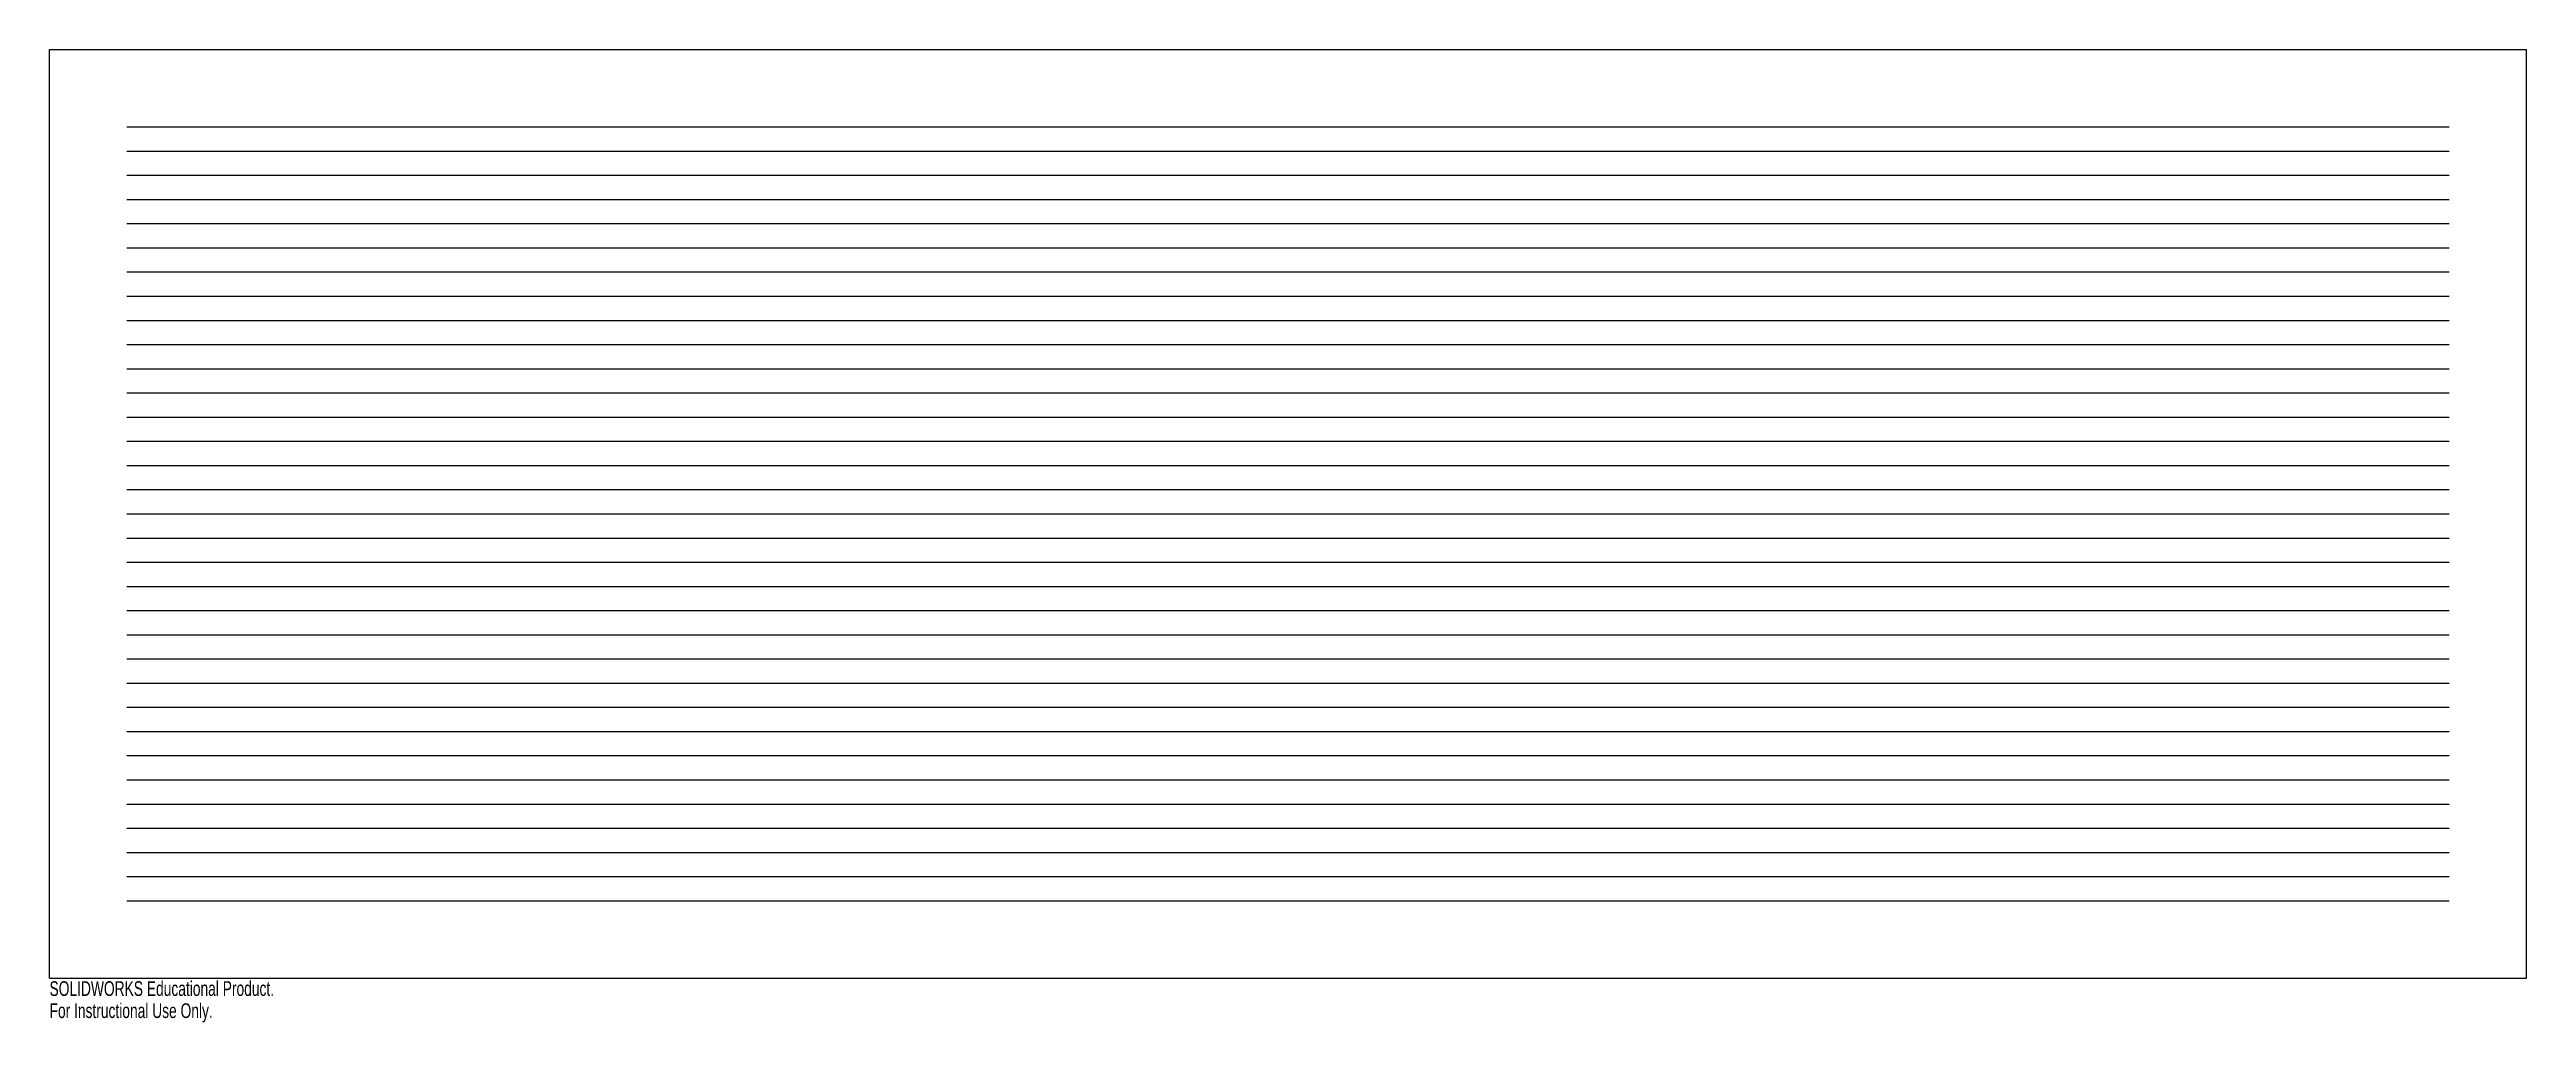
# Model space of a CAD drawing. Header units: inches. Extents: x 0 to 32, y -0.6 to 12.
import ezdxf

# ---------------------------------------------------------------- set-up
doc = ezdxf.new("R2010")
doc.units = ezdxf.units.IN
doc.header["$MEASUREMENT"] = 0
doc.styles.add('SLDTEXTSTYLE0', font='TXT', dxfattribs={"width": 0.7})

msp = doc.modelspace()

# ---------------------------------------------------------------- linework, layer by layer
at = {"color": 7, "linetype": 'Continuous'}
for p, q in [((0, 0), (0, 12)), ((0, 12), (32, 12)), ((32, 0), (32, 12)), ((1, 11), (31, 11)), ((1, 10.6875), (31, 10.6875)), ((1, 10.375), (31, 10.375)), ((1, 10.0625), (31, 10.0625)), ((1, 9.75), (31, 9.75)), ((1, 9.4375), (31, 9.4375)), ((1, 9.125), (31, 9.125)), ((1, 8.8125), (31, 8.8125)), ((1, 8.5), (31, 8.5)), ((1, 8.1875), (31, 8.1875)), ((1, 7.875), (31, 7.875)), ((1, 7.5625), (31, 7.5625)), ((1, 7.25), (31, 7.25)), ((1, 6.9375), (31, 6.9375)), ((1, 6.625), (31, 6.625)), ((1, 6.3125), (31, 6.3125)), ((1, 6), (31, 6)), ((1, 5.6875), (31, 5.6875)), ((1, 5.375), (31, 5.375)), ((1, 5.0625), (31, 5.0625)), ((1, 4.75), (31, 4.75)), ((1, 4.4375), (31, 4.4375)), ((1, 4.125), (31, 4.125)), ((1, 3.8125), (31, 3.8125)), ((1, 3.5), (31, 3.5)), ((1, 3.1875), (31, 3.1875)), ((1, 2.875), (31, 2.875)), ((1, 2.5625), (31, 2.5625)), ((1, 2.25), (31, 2.25)), ((1, 1.9375), (31, 1.9375)), ((1, 1.625), (31, 1.625)), ((1, 1.3125), (31, 1.3125)), ((1, 1), (31, 1)), ((0, 0), (32, 0))]:
    msp.add_line(p, q, dxfattribs=at)

# ---------------------------------------------------------------- texts
at = {"color": 7, "linetype": 'Continuous', "char_height": 0.1903, "attachment_point": 1, "style": 'SLDTEXTSTYLE0'}
for s, insert in [('SOLIDWORKS Educational Product.', (0, -0.0401)), ('For Instructional Use Only.', (0, -0.3256))]:
    msp.add_mtext(s, dxfattribs=dict(at, insert=insert))

doc.saveas('drawing.dxf')
